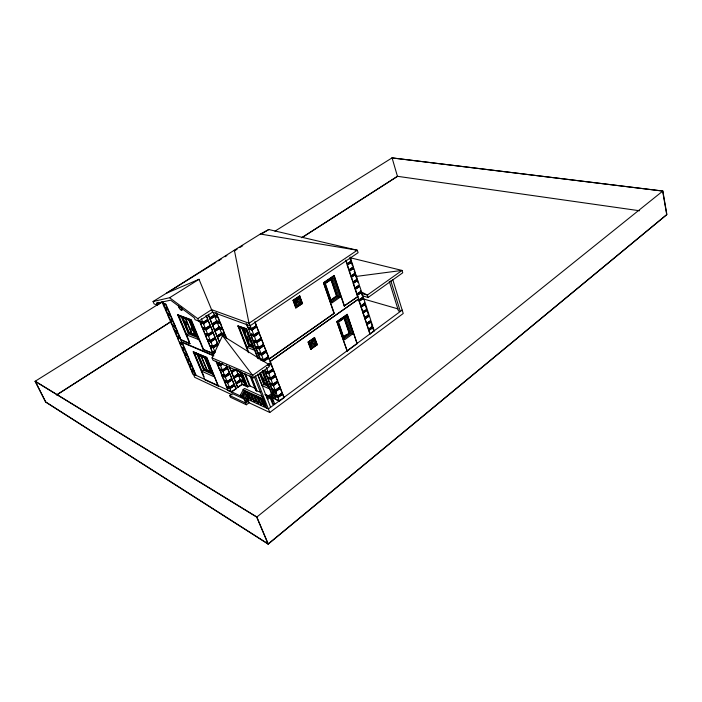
<?xml version="1.0" encoding="UTF-8"?>
<svg xmlns="http://www.w3.org/2000/svg" width="702" height="702" viewBox="0 0 702 702"><rect width="100%" height="100%" fill="white"/><g stroke="black" fill="none" stroke-linecap="round" stroke-linejoin="round"><path stroke-width="1.05" d="M212.039 357.88L222.534 335.644L268.322 364.198L269.27 366.663L253.597 377.816L213.013 360.249L212.039 357.88L252.623 375.342L253.597 377.816M242.067 396.858L241.593 395.691L244.436 390.347L244.901 391.514L242.067 396.858L240.847 396.297L240.374 395.129L243.217 389.794M268.199 543.945L256.783 516.935L35.267 381.265L45.735 401.974L268.199 543.945L666.707 214.619L662.644 191.067L392.067 157.932M45.569 402.009L268.173 544.12L666.9 214.575L662.837 191.023L392.076 157.88L274.938 231.186M162.566 301.588L35.1 381.3L256.748 517.102L662.837 191.023M246.507 400.175L248.385 401.053L249.087 402.781L269.787 412.478L403.238 313.496L392.716 279.519M402.185 310.1L268.392 408.933L245.674 398.376M279.387 401.123L284.099 397.639L282.739 394.094L278.089 397.209L274.307 395.919L275.675 399.456L279.387 401.123L278.018 397.569L274.307 395.919M347.174 351.026L357.142 343.664L347.288 314.391L336.837 321.577L347.174 351.026L336.837 321.577M372.622 327.65L368.734 330.51L369.875 333.968L374.315 330.975L373.183 327.527L371.235 326.904M278.018 397.569L282.739 394.094M368.734 330.51L373.183 327.527M273.517 404.589L274.622 403.773L271.621 396.06L270.507 396.876L273.517 404.589L272.648 404.194L270.016 397.446M279.457 400.763L273.315 398.403L262.504 370.595M370.735 321.885L366.83 324.736L368.357 329.361L372.244 326.5M277.553 396.384L282.283 392.909L280.467 388.153L275.789 391.268L272.007 389.996L273.841 394.735L277.553 396.384L275.719 391.628L272.007 389.996M368.357 329.361L372.815 326.377L371.305 321.753L366.83 324.736M264.812 406.537L261.767 398.841L260.916 398.455L263.952 406.142L264.812 406.537L265.918 405.721L265.066 405.326M275.719 391.628L280.467 388.153M267.111 398.341L275.675 392.076L276.14 393.269L267.576 399.535M273.841 394.735L277.632 396.025L282.283 392.909M261.416 404.957L258.38 397.297L257.529 396.911L260.574 404.571L261.416 404.957L262.522 404.15L259.872 397.446M344.006 338.75L351.228 333.485L352.632 333.95L344.594 339.812L338.539 322.121L346.674 316.304L352.632 333.95M275.333 390.075L280.01 386.96L275.254 390.435L271.542 388.811L269.691 384.038L273.482 385.293L277.913 382.072L280.01 386.96M368.84 316.075L364.926 318.919L366.453 323.578L370.358 320.726M366.453 323.578L370.928 320.595L369.41 315.944L364.926 318.919M254.177 395.384L257.213 403.009L258.046 403.404L259.152 402.597L256.502 395.91M266.672 397.13L274.377 391.505L275.675 392.076M244.629 399.298L232.406 393.603L229.694 395.533L230.388 397.244L246.341 404.773L249.087 402.781M269.691 384.038L273.411 385.644L278.176 382.186M271.542 388.811L274.464 389.698M343.769 336.504L346.349 334.626M250.851 393.866L253.887 401.474L254.712 401.851L255.818 401.053L253.545 395.349M343.804 337.434L349.833 333.046L344.664 317.769L338.987 321.358M246.121 402.386L247.218 401.588L243.822 393.164L243.015 394.682L246.121 402.386L245.305 402L242.594 395.27M229.694 395.533L245.639 403.045L248.385 401.053M277.711 380.984L275.614 376.061L271.156 379.273L267.699 377.808L269.235 382.844L272.946 384.442L277.711 380.984L273.017 384.091L270.428 382.976M366.935 310.24L362.995 313.074L364.54 317.752L368.462 314.908M364.54 317.752L369.033 314.786L367.506 310.108L362.995 313.074M251.404 400.324L248.368 392.734L247.552 392.365L250.588 399.938L251.404 400.324L252.509 399.526L250.237 393.84M258.117 375.631L262.03 385.626L263.733 384.406L268.568 386.512M249.956 375.842L255.782 390.54L260.6 392.321M267.365 378.045L271.086 379.624L275.868 376.175M255.782 390.54L256.923 390.672L251.448 376.834M244.656 391.821L247.315 398.429L248.131 398.806L249.228 398.008L246.955 392.339M309.854 342.629L314.101 339.592L315.812 344.384L311.583 347.42L309.977 342.567M270.691 378.062L274.403 375.394M310.688 349.28L317.286 344.814L314.461 337.548L308.09 342.085L310.688 349.28L316.225 345.287M365.014 304.37L361.065 307.195L362.609 311.899L364.189 310.767M270.612 378.413L275.412 374.965L273.552 370.13L268.822 373.218L265.031 372.016L266.9 376.842L270.612 378.413L268.743 373.569L265.031 372.016M362.609 311.899L367.12 308.933L365.584 304.238L361.065 307.195M259.915 372.841L264.11 383.59L265.207 382.801L267.752 383.906M268.743 373.569L273.552 370.13M310.653 344.138L312.057 343.129L312.952 343.445L310.837 344.963L309.819 343.208M310.389 344.805L312.504 343.287L311.644 340.9L312.952 343.445M266.9 376.842L269.831 377.702M311.047 346.305L314.426 343.883L315.812 344.384M245.34 385.916L244.287 382.265L240.891 380.756L236.249 384.038L237.636 387.451L242.172 384.503L245.34 385.916L243.963 382.493L240.804 381.089L236.249 384.038M308.09 342.085L314.724 337.636M337.1 321.665L347.288 314.391M240.804 371.305L246.902 386.565L245.603 382.265M363.092 298.464L359.117 301.281L360.679 306.019L364.636 303.185M246.902 386.565L247.701 386.925L249.368 385.731L254.791 388.145M273.087 368.91L268.348 372.007L264.557 370.805L268.278 372.358L273.087 368.91L271.226 364.04L268.717 365.531M360.679 306.019L365.207 303.053L363.662 298.332L359.117 301.281M232.309 391.198L242.269 384.117L248.025 386.688M231.388 392.128L236.047 388.811L234.661 385.398L230.08 388.364L226.641 387.162L228.036 390.566L231.388 392.128L229.984 388.706L226.641 387.162M268.805 365.76L271.226 364.04M362.934 295.972L368.138 297.455L402.746 272.788L402.027 270.428L350.219 257.757M270.919 360.863L295.893 343.164M297.674 341.892L358.608 298.991L270.024 361.495L270.753 362.82L267.532 365.11M243.506 381.353L241.997 376.535L238.592 375.043L233.942 378.317L235.793 382.897L240.347 379.949L243.506 381.353L241.672 376.763L238.505 375.377L233.942 378.317M270.489 362.715L252.623 375.342L222.534 335.644M358.336 298.912L358.731 300.096L362.706 297.279L363.373 299.324M358.731 300.096L363.276 297.148L361.723 292.392L357.16 295.34L357.792 297.244M270.753 362.82L268.62 357.818L264.101 361.003L260.31 359.845M357.16 295.34L361.153 292.523M268.875 357.923L264.022 361.346L261.241 360.214M268.62 357.818L269.085 359.047L334.231 313.285L323.499 282.722L333.959 313.197M344.199 305.967L357.827 296.604L344.199 305.967L333.968 275.596L323.499 282.722M229.615 387.223L234.196 384.257L229.519 387.565L226.176 386.021L224.298 381.449L227.738 382.634L232.108 379.571L234.196 384.257M334.231 313.285L269.085 359.047M235.793 382.897L240.435 379.615L243.831 381.125M229.984 388.706L234.661 385.398M224.298 381.449L227.641 382.976L232.336 379.677M226.176 386.021L228.834 386.863M235.512 369.849L231.607 372.569L236.197 369.629L238.048 374.227L241.207 375.614L240.058 371.691M263.627 359.775L267.392 357.116M359.196 286.548L355.194 289.356L356.774 294.138L359.959 291.892M263.548 360.117L268.41 356.695L266.514 351.763L261.723 354.835L257.924 353.703L259.837 358.617L263.548 360.117L261.644 355.177L257.924 353.703M356.774 294.138L361.337 291.198L359.775 286.416L355.194 289.356M261.644 355.177L266.514 351.763M218.296 386.039L206.836 357.362L193.208 351.825L204.958 379.835L218.296 386.039L206.502 357.59L193.208 351.825M230.765 379.036L227.272 381.484L224.157 380.08L221.946 375.71L223.833 380.308L227.176 381.827L231.871 378.527L229.765 373.815L225.386 376.877L222.271 375.482M231.607 372.569L233.476 377.176L238.136 373.903L240.681 375.017M259.837 358.617L262.767 359.424M233.476 377.176L238.048 374.227M221.946 375.71L225.289 377.211L230.002 373.92M340.207 297.139L331.958 302.904L325.254 283.318L333.617 277.615L340.207 297.139L338.803 296.727L331.379 301.904M261.241 353.597L266.04 350.526L261.162 353.94L257.45 352.465L255.528 347.516L259.328 348.631L263.882 345.463L266.04 350.526M357.239 280.546L353.211 283.336L354.8 288.153L358.81 285.354M354.8 288.153L359.38 285.214L357.809 280.405L353.211 283.336M255.528 347.516L259.24 348.973L264.145 345.568M332.046 299.043L336.46 295.972L337.364 296.235L331.59 279.168L325.763 282.704M331.177 300.544L337.364 296.235M257.45 352.465L260.381 353.255M229.536 372.762L227.422 368.023L223.017 371.086L219.901 369.708L221.472 374.561L224.815 376.053L229.536 372.762L224.912 375.719L222.578 374.675M234.863 369.085L231.379 371.516L229.273 366.786L231.142 371.411L233.485 369.778M219.577 369.936L222.92 371.419L227.659 368.129M259.608 346.858L263.662 344.322L258.766 347.727L255.045 346.279L253.115 341.304L256.914 342.392L261.495 339.233L263.662 344.322M353.624 281.572L356.844 279.335M353.088 282.204L357.415 279.203L355.835 274.359L351.228 277.29L353.088 282.204L351.5 277.36M255.045 346.279L258.845 347.393M222.402 364.04L220.63 365.251L217.19 364.127L219.103 368.778L222.446 370.252L227.185 366.97L226.43 365.101M215.944 361.091L216.716 362.969L220.059 364.417L221.639 363.32M242.365 327.913L249.113 345.182L250.237 344.41M211.1 371.999L210.556 372.376L203.957 356.484M217.19 364.127L220.533 365.584L222.911 363.943M246.999 347.279L253.755 349.956L246.016 330.072L239.259 327.544L246.999 347.279L248.754 346.077L252.615 347.595M212.013 371.797L210.933 372.543L204.335 356.642M261.276 338.083L259.091 332.959L254.493 336.118L251.035 334.81L252.632 340.049L256.344 341.479L261.276 338.083L256.432 341.137L253.843 340.145M353.273 268.418L349.219 271.2L350.825 276.07L354.87 273.289M350.825 276.07L355.44 273.148L353.852 268.287L349.219 271.2M351.228 277.29L355.265 274.5M219.103 368.778L222.543 369.919L227.185 366.97M253.115 341.304L256.827 342.734L261.749 339.329M216.716 362.969L219.375 363.75M207.695 370.472L207.151 370.84L200.974 356.002M252.632 340.049L251.035 334.81M296.139 304.905L299.622 302.527L301 302.966L299.219 297.981L294.849 300.947L296.648 305.94L301 302.966M258.863 331.8L256.669 326.649L252.053 329.791L248.596 328.518L250.202 333.792L253.913 335.187L258.863 331.8L254.001 334.854L251.413 333.88M351.281 262.311L347.209 265.075L348.824 269.98L352.878 267.199M197.71 354.58L203.887 369.366L204.422 368.998L211.469 372.174M348.824 269.98L353.457 267.067L351.86 262.171L347.209 265.075M195.814 375.579L194.419 372.297L191.392 370.902L192.778 374.175L196.13 375.368L194.735 372.078L191.918 370.779M201.965 371.288L213.803 376.676L206.23 358.415L194.41 353.281L201.965 371.288L203.624 370.156L213.505 374.622M295.735 307.853L302.536 303.457L299.596 295.902L293.032 300.359L295.735 307.853L302.536 303.457M250.693 335.047L254.405 336.451L259.345 333.064M193.954 371.2L192.094 366.804L189.066 365.417L190.926 369.805L194.278 370.981L192.409 366.584L189.593 365.303M323.771 282.801L334.24 275.667L344.471 306.046M295.753 302.737L297.2 301.746L298.087 302.027L297.2 299.535L295.296 300.386M297.2 299.535L294.568 300.877L295.472 303.369L297.648 301.886L296.753 299.394M298.087 302.027L295.472 303.369M325.324 283.441L331.59 279.168M246.2 323.561L247.78 327.623L251.492 328.992L256.467 325.614L251.579 328.659L248.122 327.386L246.946 324.342M345.946 260.951L346.92 263.908L350.184 261.697M293.032 300.359L299.868 295.99M346.92 263.908L351.579 261.004L350.289 257.064M248.245 328.747L251.965 330.124L256.932 326.746M211.899 351.237L210.293 346.279L211.899 351.237L215.242 352.641L213.294 347.894L209.959 346.498M250.026 325.833L358.099 252.711L357.3 250.228L268.769 229.528L260.328 234.038L234.363 250.184L166.4 293.234L199.026 279.299L212.592 312.127L250.026 325.833L249.026 323.262L234.363 250.184M191.628 365.698L189.751 361.276L186.723 359.915L188.592 364.32L191.944 365.479L190.075 361.056L187.25 359.793M246.727 328.896L237.943 325.991L246.727 328.896L258.38 358.871M181.695 342.243L213.829 355.94L212.381 352.413L214.277 352.843M212.917 346.376L217.638 343.445L212.811 346.7L209.477 345.314L207.52 340.558L210.96 341.602L215.47 338.583L217.638 343.445M213.294 347.894L218.12 344.638L213.399 347.569L210.293 346.279M224.737 334.494L223.148 329.457L219.752 328.15L214.935 331.362L216.874 336.161L221.578 333.257L224.737 334.494L222.815 329.686L219.656 328.466L214.935 331.362M203.475 349.245L191.26 319.735L177.667 314.803L190.918 319.954L203.141 349.473L213.206 353.36M209.477 345.314L212.136 346.051M225.553 335.468L222.157 334.134L217.357 337.355L222.06 334.45L225.553 335.468L226.702 338.329M189.286 360.161L187.399 355.712L184.372 354.37L186.258 358.81L189.601 359.942L187.724 355.493L184.907 354.256M211.372 339.794L215.216 337.478L210.372 340.724L207.029 339.364L205.072 334.573L208.512 335.6L213.031 332.59L215.216 337.478M216.874 336.161L221.683 332.941L225.07 334.266M207.52 340.558L210.854 341.918L215.698 338.671M222.332 328.475L220.726 323.42L217.339 322.139L212.495 325.333L214.443 330.159L219.173 327.264L222.332 328.475L220.393 323.64L217.234 322.446L212.495 325.333M207.029 339.364L205.405 334.354M186.925 354.598L185.03 350.123L182.002 348.806L183.898 353.264L187.25 354.378L185.354 349.903L182.538 348.683M208.02 334.389L211.635 331.985M214.443 330.159L219.27 326.957L222.666 328.255M207.906 334.714L212.776 331.476L210.819 326.649L206.046 329.563L202.597 328.562L204.572 333.38L207.906 334.714L205.932 329.879L202.597 328.562M205.072 334.573L208.406 335.916L213.268 332.678M219.91 322.429L218.296 317.339L214.909 316.084L210.038 319.27L212.004 324.122L216.751 321.235L219.91 322.429L217.953 317.558L214.803 316.391L210.038 319.27M204.572 333.38L207.239 334.082M184.556 348.999L182.652 344.498L179.624 343.199L181.528 347.683L184.88 348.789L182.976 344.287L180.16 343.076M198.517 339.812L190.663 320.858L178.887 316.26L186.714 334.942L199.605 339.9M182.178 343.375L180.256 338.847L177.237 337.574L179.15 342.076L182.178 343.375L182.02 342.032L213.162 355.291M206.458 327.746L210.328 325.438L205.44 328.668L202.106 327.351L200.114 322.508L203.562 323.482L208.125 320.489L210.328 325.438M212.004 324.122L216.857 320.928M195.876 335.31L195.323 335.679L188.873 320.156M196.797 335.091L195.691 335.828L188.847 319.331M205.932 329.879L210.819 326.649M213.189 312.285L214.364 315.207L217.515 316.374L216.681 313.215M202.106 327.351L200.456 322.288M192.48 333.924L191.927 334.284L185.486 318.84M193.401 333.713L192.295 334.433L185.451 318.015M206.73 320.007L203.08 322.393L199.631 321.428L202.966 322.709L207.88 319.489L206.291 315.584M208.415 315.163L209.6 318.094L214.47 314.9L217.857 316.154M179.782 337.715L177.852 333.16L174.833 331.906L176.755 336.442L180.107 337.495L178.176 332.95L175.368 331.783M209.6 318.094L214.364 315.207M181.836 316.611L188.671 332.959L189.777 332.23M180.256 338.847L181.063 339.768L190.181 343.62M200.114 322.508L203.448 323.797L208.354 320.586M186.714 334.942L188.426 333.819L198.28 337.855M181.063 339.768L189.856 343.84L177.667 314.803M162.653 301.807L157.336 305.133L156.537 303.273L170.621 300.158L194.287 317.795L195.077 319.708L198.771 321.139L212.592 312.127M177.369 332.02L175.43 327.448L172.411 326.211L174.35 330.774L177.694 331.809L175.763 327.229L172.955 326.088M157.336 305.133L154.063 303.869L153.062 301.535L169.594 297.727L197.753 318.664L211.609 309.661L249.026 323.262L357.3 250.228L260.328 234.038M174.947 326.298L172.999 321.7L169.981 320.489L171.929 325.07L175.272 326.088L173.333 321.481L170.525 320.358M56.625 394.919L170.849 321.656M172.508 320.542L170.551 315.918L167.541 314.724L169.498 319.34L172.841 320.331L170.884 315.707L168.076 314.601M301.667 237.759L397.472 176.307L639.566 210.758M56.809 394.866L171.288 321.437M302.378 237.355L397.464 176.369L392.076 157.88M170.059 314.75L168.085 310.1L165.075 308.933L167.05 313.575L170.393 314.54L168.419 309.889L165.619 308.801M167.541 309.029L165.567 304.352L162.557 303.211L164.531 307.871L167.875 308.819L165.9 304.142L163.101 303.08L164.68 306.809M169.594 297.727L199.026 279.299M156.537 303.273L158.222 302.22M153.062 301.535L215.725 262.539M218.515 260.802L221.305 259.064M225.035 256.748L226.895 255.589M234.336 250.956L237.127 249.219M239.917 247.481L242.716 245.744M262.258 233.582L268.769 229.528M355.923 276.465L402.027 270.428L367.357 295.059L362.179 293.603M363.355 298.92L397.981 308.889M349.833 333.046L348.938 332.748L344.445 319.515M357.142 343.664L347.016 314.312M317.286 344.814L314.821 338.566M217.699 321.244L220.244 322.2M207.88 319.489L206.063 315.496M165.075 307.739L167.875 308.819M252.72 345.989L249.675 344.796L243.331 328.536M249.113 345.182L253.168 346.779M170.393 314.54L167.585 313.443L162.697 301.921M203.22 327.43L205.546 328.343M212.776 331.476L210.582 326.562M268.41 356.695L266.26 351.658M170.033 319.208L172.841 320.331M172.464 324.947L175.272 326.088M208.143 339.452L210.477 340.4L211.302 342.427M196.244 335.459L189.224 332.599L182.801 317.207M188.671 332.959L197.35 336.504M175.825 331.037L177.694 331.809M275.412 374.965L273.297 370.015M178.229 336.714L180.107 337.495M213.013 351.333L214.566 351.983M177.773 337.443L180.581 338.636M212.381 352.413L214.057 353.115M203.141 349.473L212.873 353.589M180.625 342.357L182.502 343.155M236.197 369.629L238.566 370.656M268.05 384.67L264.663 383.195L260.468 372.446M183.003 347.973L184.88 348.789M264.11 383.59L267.497 385.065M262.03 385.626L268.796 388.592L262.136 371.472M184.433 353.141L187.25 354.378M284.099 397.639L282.476 393.98M231.871 378.527L229.765 373.815M266.137 394.796L268.954 396.06M264.865 394.612L268.62 396.297M210.881 371.288L208.599 370.261L207.52 371.007L200.93 355.168M203.887 369.366L213.426 373.666M263.232 396.911L244.577 388.478L242.918 389.663L263.513 399.026M189.128 364.198L191.944 365.479M273.754 403.378L274.622 403.773M244.901 391.514L263.987 400.21M236.047 388.811L234.424 385.284M194.278 370.981L191.453 369.691L181.818 346.972M249.228 398.008L248.411 397.63L247.271 394.805M251.685 399.148L252.509 399.526M254.984 400.666L255.818 401.053M258.318 402.211L259.152 402.597M261.679 403.755L262.522 404.15M240.374 395.129L241.593 395.691M243.691 397.464L193.304 374.052L194.691 377.316L232.116 394.84M246.411 401.211L247.218 401.588M360.635 291.549L367.357 295.059L368.138 297.455M35.1 381.3L45.621 402.044M167.725 313.759L169.647 318.287M169.814 318.699L173.166 326.588M174.008 328.562L178.536 339.25M179.686 341.953L180.967 344.963M191.602 370.042L192.883 373.052M256.748 517.102L268.173 544.12M178.001 314.584L186.328 334.424M186.811 335.574L189.338 341.611M193.533 351.605L204.019 376.614M185.363 321.656L186.565 324.543M198.666 355.203L204.422 368.998M181.441 317.111L188.426 333.819M196.516 353.15L203.624 370.156M190.988 327.913L192.19 330.809M192.383 324.429L193.585 327.334M195.191 331.212L196.402 334.126M202.939 328.334L204.519 332.186M207.862 340.33L209.424 344.138M217.523 363.899L219.428 368.55M219.901 369.708L221.42 373.411M224.622 381.221L226.5 385.793M226.965 386.934L227.667 388.636M197.753 318.664L198.771 321.139M203.071 322.288L203.896 324.306M208.011 334.371L208.827 336.381M222.595 370.068L223.403 372.042M224.614 375L225.421 376.974M227.036 380.923L227.843 382.897M229.457 386.846L230.265 388.82M201.369 318.796L202.966 322.709M203.448 323.797L205.44 328.668M208.406 335.916L210.372 340.724M210.854 341.918L212.811 346.7M219.287 362.539L220.059 364.417M220.533 365.584L222.446 370.252M222.92 371.419L224.815 376.053M225.289 377.211L227.176 381.827M227.641 382.976L229.519 387.565M208.125 320.489L210.091 325.351M213.031 332.59L214.979 337.381M215.47 338.583L217.401 343.348M227.422 368.023L229.3 372.657M232.108 379.571L233.959 384.143M245.639 403.045L246.341 404.773M208.248 314.277L209.828 318.182M210.275 319.366L212.241 324.219M212.724 325.43L214.68 330.247M215.163 331.458L217.111 336.249M217.594 337.443L219.524 342.216L217.357 337.355M231.844 372.674L233.713 377.272M234.17 378.422L236.03 383.002M236.486 384.143L237.873 387.557M214.408 314.759L215.216 316.769M216.83 320.788L217.638 322.797M219.252 326.816L220.059 328.826M221.674 332.853L222.481 334.863M238.232 374.061L239.04 376.07M240.251 379.089L241.058 381.098M245.095 391.242L248.131 398.806M214.803 316.391L216.751 321.235M217.234 322.446L219.173 327.264M219.656 328.466L221.578 333.257M222.06 334.45L222.824 336.355M238.505 375.377L240.347 379.949M240.804 381.089L242.172 384.503M242.752 375.149L244.787 380.23M215.953 312.46L217.515 316.374M225.219 335.688L226.369 338.557M239.364 370.998L241.207 375.614M245.367 374.026L250.166 386.082M244.533 373.596L249.368 385.731M251.676 394.243L254.712 401.851M242.041 372.762L247.701 386.925M250.728 376.079L256.599 390.909M255.01 395.761L258.046 403.404M263.268 398.99L265.54 404.756M254.414 377.027L266.672 408.134M257.625 374.131L270.621 407.292M238.768 327L241.953 335.117M242.752 337.153L248.324 351.36M237.943 325.991L248.42 352.711M255.344 375.754L269.787 412.478M241.813 328.325L248.754 346.077M259.442 373.42L263.733 384.406M262.829 370.331L271.867 393.576M272.578 395.41L273.648 398.157M246.384 329.133L257.652 358.108M271.876 398.56L273.008 401.447M244.296 329.168L245.489 332.221M247.069 336.284L249.052 341.356M263.303 377.913L264.443 380.853M251.465 328.29L252.255 330.335M253.834 334.424L254.624 336.469M256.204 340.558L256.993 342.602M258.573 346.691L259.363 348.736M268.304 371.885L269.077 373.876M270.612 377.86L271.384 379.852M272.92 383.836L273.692 385.828M275.228 389.803L276.377 392.795M277.536 395.779L278.299 397.771M251.965 330.124L253.913 335.187M254.405 336.451L256.344 341.479M256.827 342.734L258.766 347.727M259.24 348.973L261.162 353.94M266.391 367.479L268.278 372.358M271.086 379.624L272.946 384.442M273.411 385.644L275.254 390.435M249.921 324.921L251.492 328.992M253.457 341.067L255.001 345.051M255.87 347.279L257.792 352.228M258.266 353.466L260.17 358.38M265.365 371.77L267.234 376.605M267.699 377.808L269.191 381.642M270.024 383.801L271.876 388.566M272.332 389.759L273.438 392.602M274.631 395.682L275.658 398.332M254.905 321.551L256.467 325.614M255.037 322.472L256.204 325.517M256.669 326.649L258.608 331.704M259.091 332.959L261.012 337.987M261.495 339.233L263.408 344.226M263.882 345.463L265.786 350.421M270.963 363.934L272.455 367.83M275.614 376.061L277.457 380.87M277.913 382.072L279.747 386.855M280.203 388.039L281.66 391.848M293.304 300.447L296.007 307.932M308.362 342.181L310.951 349.377M297.841 297.551L299.622 302.527M312.715 339.101L314.426 343.883M296.604 300.087L297.2 301.746M311.205 340.742L311.776 342.33M299.596 295.902L302.264 303.378M325.219 284.319L330.73 300.412L336.916 296.104L331.133 279.045M338.82 324.017L343.357 337.285L349.385 332.897L344.208 317.629M331.019 279.922L336.46 295.972M332.555 278.255L338.803 296.727M345.621 316.9L351.228 333.485M345.902 260.038L347.192 263.978M347.481 265.145L349.096 270.051M349.499 271.27L351.097 276.14M353.492 283.415L355.072 288.232M355.466 289.435L357.046 294.217M357.432 295.41L359.003 300.175M359.389 301.36L360.951 306.098M361.337 307.274L362.89 311.986M363.276 313.162L364.812 317.839M365.198 319.006L366.725 323.657M367.111 324.824L368.629 329.449M369.006 330.598L370.147 334.055M350.035 258.187L350.991 261.144M349.868 257.976L352.237 265.242M352.852 267.12L353.518 269.147M354.177 271.183L357.862 282.467M360.486 290.488L362.083 295.375M364.373 302.404L369.059 316.751M370.402 320.849L371.946 325.579M372.078 325.974L373.411 330.08M390.821 280.87L400.324 311.469L398.482 310.942L389.285 281.405M182.239 308.634A2.852 1.044 57.1 0 1 180.8 309.459M179.896 308.415A2.852 1.044 57.1 0 1 178.94 306.537M180.94 306.967A2.852 1.044 57.1 0 1 181.888 310.117A2.852 1.044 57.1 0 1 179.554 308.634A2.852 1.044 57.1 0 1 178.606 305.484"/></g></svg>
